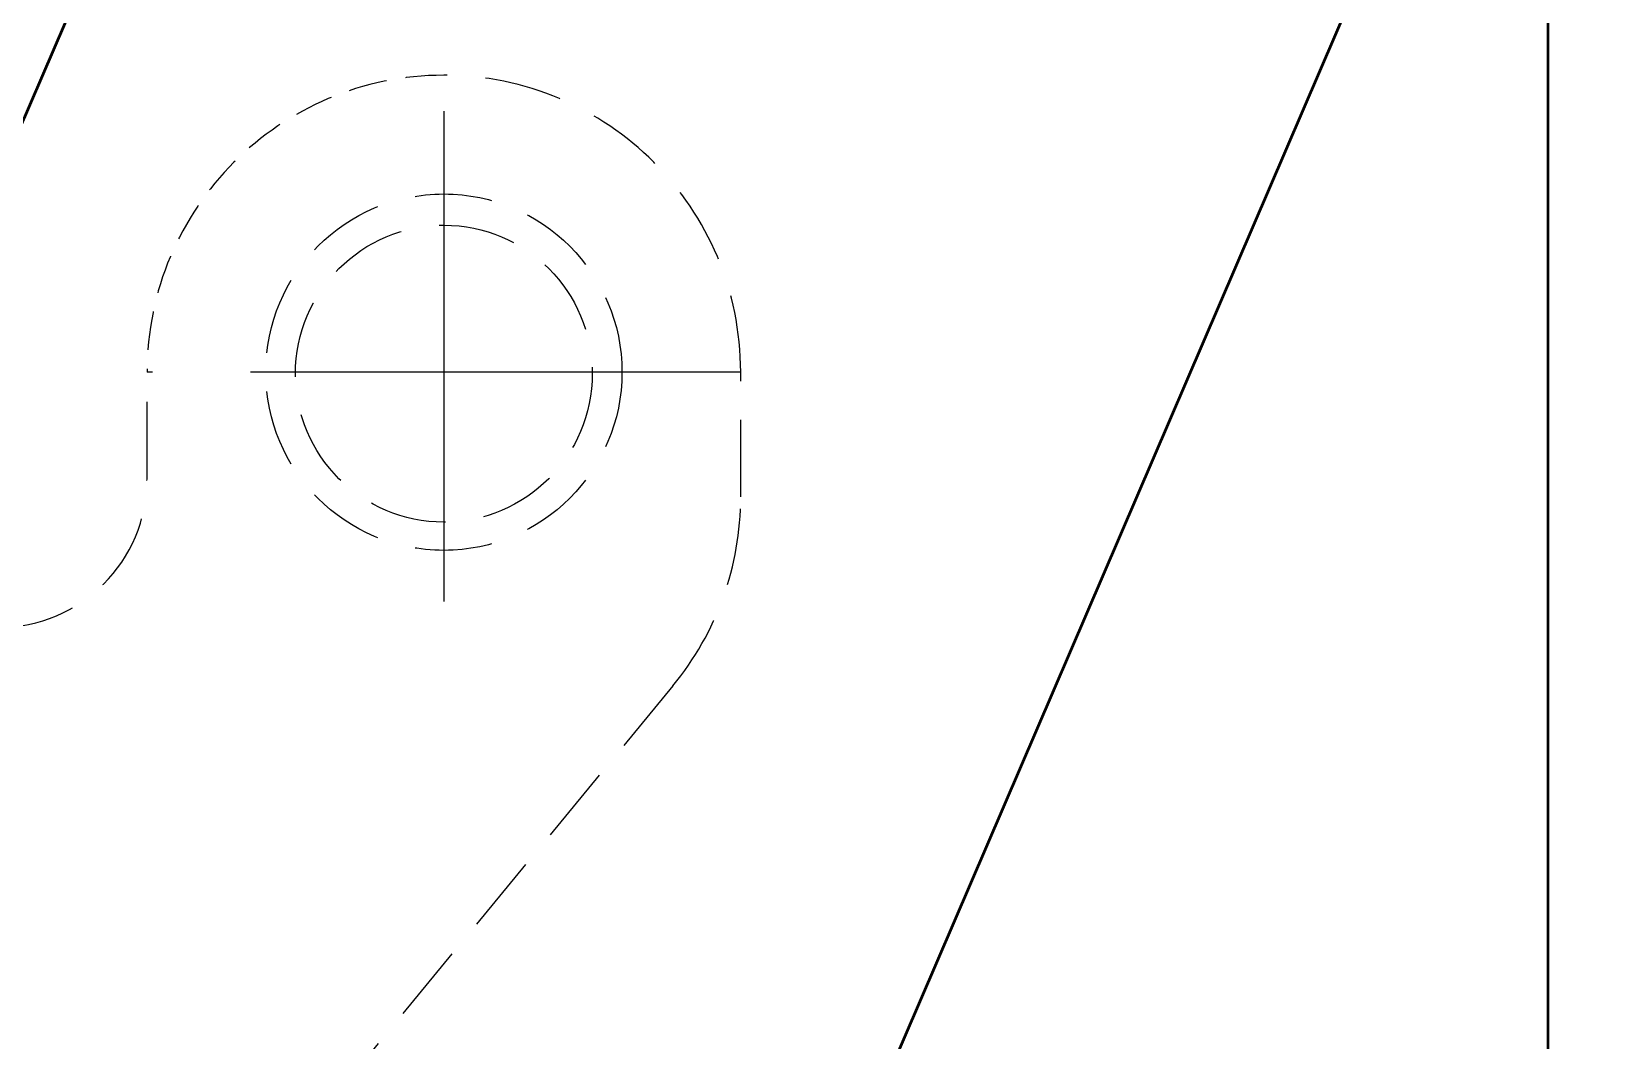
# Model space of a CAD drawing. Header units: millimetres. Extents: x 104637 to 116395, y -154925 to -148478.
# Drawn here: x 108476.6 to 108740, y -149715.4 to -149545.5 of the extents above; entities that cross this region are included whole.
import ezdxf

# ---------------------------------------------------------------- set-up
doc = ezdxf.new("R2010")
doc.units = ezdxf.units.MM
doc.header["$LTSCALE"] = 13
doc.linetypes.add('CENTERX2', pattern=[101.6, 63.5, -12.7, 12.7, -12.7])
doc.linetypes.add('DASHED', pattern=[0.75, 0.5, -0.25])
for name, color, linetype in [('1', 4, 'Continuous'), ('4虚线层', 6, 'DASHED'), ('粗实线', 4, 'Continuous')]:
    doc.layers.add(name, color=color, linetype=linetype)
doc.layers.add('标注、文本', color=3, linetype='Continuous', lineweight=25)

msp = doc.modelspace()

# ---------------------------------------------------------------- linework, layer by layer
at = {"layer": '1', "color": 1, "linetype": 'CENTERX2', "lineweight": -3, "ltscale": 0.1}
for p, q in [((108546.11, -149558.912), (108546.11, -149646.853)), ((108596.11, -149602.882), (108496.11, -149602.882))]:
    msp.add_line(p, q, dxfattribs=at)
at = {"layer": '4虚线层', "ltscale": 2}
for p, q in [((108496.11, -149620.874), (108496.11, -149602.891)), ((108596.11, -149623.888), (108596.11, -149602.891)), ((108584.688, -149655.695), (108476.61, -149786.778))]:
    msp.add_line(p, q, dxfattribs=at)
for centre, radius in [((108546.11, -149602.882), 30), ((108546.11, -149603.132), 25)]:
    msp.add_circle(centre, radius, dxfattribs=at)
at = {"layer": '4虚线层'}
msp.add_arc((108546.11, -149602.891), 50, 90, 180, dxfattribs=at)
at = {"layer": '4虚线层', "ltscale": 2}
for centre, radius, start, end in [((108546.11, -149602.891), 50, 0, 90), ((108471.11, -149620.874), 25, 270, 0), ((108546.11, -149623.888), 50, 320.49414, 0)]:
    msp.add_arc(centre, radius, start, end, dxfattribs=at)
at = {"layer": '标注、文本'}
msp.add_line((108546.11, -149552.891), (108546.11, -149552.891), dxfattribs=at)
at = {"layer": '粗实线', "lineweight": 50}
for p, q in [((108582.129, -149311.997), (108352.11, -149846.614)), ((108796.983, -149311.997), (108566.964, -149846.614)), ((108732.11, -151066.614), (108732.11, -149366.614))]:
    msp.add_line(p, q, dxfattribs=at)

doc.saveas('drawing.dxf')
